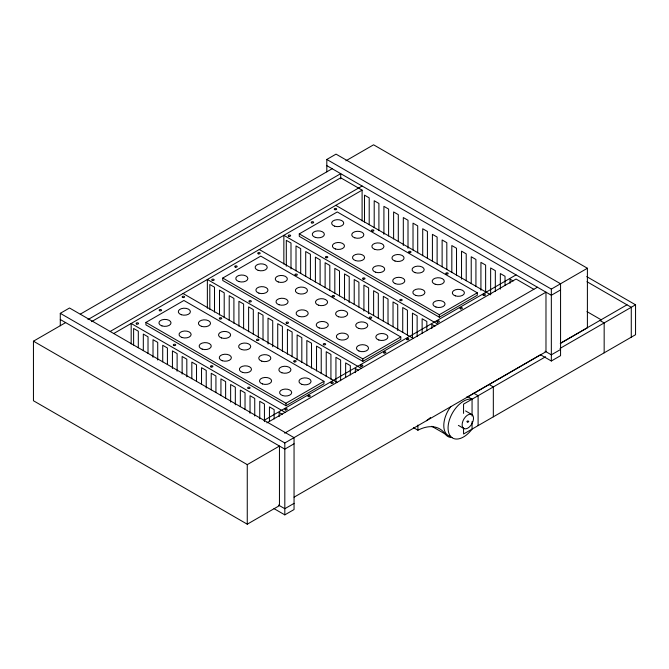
<?xml version="1.0" encoding="UTF-8"?>
<svg xmlns="http://www.w3.org/2000/svg" width="669" height="669" viewBox="0 0 669 669"><rect width="100%" height="100%" fill="white"/><g stroke="black" fill="none" stroke-linecap="round" stroke-linejoin="round"><path stroke-width="1" d="M426.462 420.734L430.552 417.548M60.285 325.77L60.285 313.335L69.517 307.999L294.051 437.635L294.051 509.544L284.818 514.871L273.997 508.624M326.807 171.9L326.807 159.456L336.03 154.129L560.563 283.765L560.563 355.665L551.34 361.001L540.519 354.746M33.45 341.19L247.262 464.629L279.458 446.039L279.458 505.605L247.262 524.195L33.45 400.748L33.45 341.19L65.646 322.6M80.288 314.146L332.167 168.722M345.865 160.819L373.586 144.805L587.399 268.252L587.399 327.81L560.572 343.306M87.94 319.598L340.713 173.664L340.713 178.891M91.553 321.655L340.713 177.803L362.096 190.147L362.096 220.937M110.218 331.423L362.096 186.007M113.83 333.48L362.096 190.147M145.926 322.416L183.916 300.481L323.955 381.33L323.955 383.797L285.964 405.732L145.926 324.883L145.926 322.416L285.964 403.265L323.955 381.33M222.769 278.045L260.759 256.118L400.798 336.967L400.798 339.434L362.807 361.369L222.769 280.512L222.769 278.045L362.807 358.893L400.798 336.967M299.269 233.882L337.26 211.948L477.29 292.796L477.29 295.263L439.307 317.198L299.269 236.349L299.269 233.882L439.307 314.731L477.29 292.796M264.171 420.308L516.05 274.892M266.881 422.883L516.05 279.032L533.862 289.317M284.651 433.169L537.424 287.227M284.818 514.871L284.818 442.962L545.979 292.169L545.979 351.727L294.101 497.151M551.34 361.001L551.34 289.092L587.399 268.252M294.051 443.806L284.818 449.133L60.285 319.506M560.563 289.936L551.34 295.263L326.807 165.628M466.979 397.202L540.418 354.804M560.246 343.356L626.995 304.813M545.595 356.753L463.558 404.118L463.558 413.4M560.012 348.424L635.55 304.813L635.55 334.717L463.558 434.014L463.558 427.834M294.051 503.372L284.818 508.699L278.505 505.053M560.563 349.494L551.34 354.829L545.026 351.183M586.721 276.623L635.55 304.813M586.964 281.708L631.277 307.288L631.277 337.184M326.807 159.456L551.34 289.092M586.964 311.603L601.431 319.958M599.892 320.468L604.166 322.935L604.166 352.839M513.165 280.972L510.037 279.165L510.037 283.305M335.771 205.341L489.725 294.226M437.81 324.197L283.857 235.312L283.857 264.054M434.967 326.154L431.839 324.348L431.839 328.496M259.271 249.504L413.225 338.389M489.056 384.458L493.329 386.925L493.329 416.829M473.828 393.247L478.101 395.714L478.101 425.618M472.063 416.026L472.063 399.209L467.782 396.734A21.91 12.652 -60 0 0 467.046 396.633M465.549 410.908L471.862 414.554A8.061 4.658 -60 0 1 469.304 427.039A8.061 4.658 -60 0 1 462.321 423.009A8.061 4.658 -60 0 1 471.862 414.554M361.319 368.36L207.365 279.475L207.365 308.217M458.382 425.392L463.801 428.52M358.467 370.325L355.339 368.519L355.339 372.658M431.798 426.287L445.161 433.997A22.955 13.255 -60 0 0 452.119 437.559M183.08 293.499L337.034 382.375M413.459 427.642L417.908 430.217A47.315 27.32 -60 0 1 445.161 433.997M285.119 412.347L131.174 323.47L131.174 343.991M282.276 414.312L279.149 412.505L279.149 416.645M60.285 313.335L284.818 442.962M505.028 285.596L505.028 276.272L500.337 273.562L500.337 289.1M495.328 291.391L495.328 270.669L490.636 267.96L490.636 294.895M485.627 293.039L485.627 265.066L480.927 262.357L480.927 290.329M475.927 286.407L475.927 259.472L471.227 256.762L471.227 283.689M472.063 421.629L472.063 429.105A21.91 12.652 -60 0 1 451.884 437.568A21.91 12.652 -60 0 1 451.884 414.044A21.91 12.652 -60 0 1 472.063 399.209M466.218 280.804L466.218 253.869L461.526 251.159L461.526 279.132M456.517 275.202L456.517 248.266L451.826 245.556L451.826 272.492M446.817 269.599L446.817 242.663L442.125 239.954L442.125 266.889M439.307 314.731L439.307 317.198M437.116 263.996L437.116 237.06L432.417 234.351L432.417 261.286M427.416 258.393L427.416 231.457L422.716 228.748L422.716 255.683M426.83 330.787L426.83 321.463L422.131 318.745L422.131 333.254M417.908 425.066L417.908 430.217M417.707 252.798L417.707 225.863L413.016 223.153L413.016 250.089M417.13 336.574L417.13 315.86L412.43 313.151L412.43 338.012M408.006 248.232L408.006 220.26L403.315 217.55L403.315 245.523M407.421 335.119L407.421 310.257L402.73 307.548L402.73 332.409M398.306 241.593L398.306 214.657L393.615 211.948L393.615 238.883M397.721 330.553L397.721 304.654L393.029 301.945L393.029 326.807M388.605 235.99L388.605 209.054L383.914 206.345L383.914 234.317M388.02 323.913L388.02 299.051L383.329 296.342L383.329 321.204M378.905 230.387L378.905 203.451L374.205 200.742L374.205 227.677M378.32 318.319L378.32 293.448L373.62 290.739L373.62 315.609M369.204 224.792L369.204 197.857L364.505 195.139L364.505 222.075M368.619 313.753L368.619 287.854L363.919 285.145L363.919 311.043M362.807 358.893L362.807 361.369M358.91 307.113L358.91 282.251L354.219 279.542L354.219 304.403M350.33 374.949L350.33 365.625L345.639 362.916L345.639 377.416M349.21 302.547L349.21 276.648L344.518 273.939L344.518 299.837M340.63 380.745L340.63 360.022L335.938 357.313L335.938 382.175M339.509 295.907L339.509 271.045L334.818 268.336L334.818 293.198M330.929 379.281L330.929 354.419L326.229 351.71L326.229 376.572M329.809 290.313L329.809 265.442L325.117 262.733L325.117 287.595M321.229 373.687L321.229 348.817L316.529 346.107L316.529 370.977M320.108 284.71L320.108 259.848L315.408 257.13L315.408 282M311.52 368.084L311.52 343.222L306.828 340.504L306.828 365.374M310.408 279.107L310.408 254.245L305.708 251.536L305.708 276.397M301.819 362.481L301.819 337.619L297.128 334.91L297.128 359.771M300.699 273.504L300.699 248.642L296.007 245.933L296.007 270.794M292.119 356.878L292.119 332.016L287.427 329.307L287.427 354.169M290.998 268.938L290.998 243.039L286.307 240.33L286.307 266.229M285.964 403.265L285.964 405.732M282.418 351.275L282.418 326.413L277.727 323.704L277.727 348.566M274.139 418.936L274.139 409.612L269.448 406.903L269.448 421.403M272.718 346.709L272.718 320.811L268.018 318.101L268.018 344M264.439 421.621L264.439 404.009L259.739 401.3L259.739 418.911M263.017 340.078L263.017 315.208L258.318 312.498L258.318 337.368M254.738 416.026L254.738 398.415L250.039 395.697L250.039 413.308M253.308 334.475L253.308 309.613L248.617 306.904L248.617 331.765M247.262 464.629L247.262 524.195M245.03 409.386L245.03 392.812L240.338 390.102L240.338 406.677M243.608 328.872L243.608 304.01L238.917 301.301L238.917 326.163M235.329 404.82L235.329 387.209L230.638 384.499L230.638 402.111M233.907 323.269L233.907 298.407L229.216 295.698L229.216 320.56M225.629 398.18L225.629 381.606L220.937 378.897L220.937 395.471M224.207 317.666L224.207 292.805L219.507 290.095L219.507 314.957M215.928 392.578L215.928 376.003L211.228 373.294L211.228 389.868M214.506 312.072L214.506 287.202L209.807 284.492L209.807 309.354M206.228 388.012L206.228 370.4L201.528 367.691L201.528 384.265M196.519 381.38L196.519 364.806L191.827 362.096L191.827 378.671M186.818 376.814L186.818 359.203L182.127 356.493L182.127 374.105M177.118 371.211L177.118 353.6L172.426 350.891L172.426 368.502M167.417 364.572L167.417 347.997L162.726 345.288L162.726 361.862M157.717 360.006L157.717 342.394L153.017 339.685L153.017 357.296M148.016 353.374L148.016 336.8L143.317 334.082L143.317 350.665M138.307 347.771L138.307 331.197L133.616 328.487L133.616 345.062M450.739 436.456A21.91 12.652 -60 0 1 450.806 406.518M467.38 421.988A0.912 0.527 0 0 0 468.743 421.537A0.912 0.527 0 0 0 467.38 421.077A0.912 0.527 0 0 0 467.38 421.988M219.942 318.954A1.213 0.694 0 0 0 221.757 318.352A1.213 0.694 0 0 0 219.942 317.742A1.213 0.694 0 0 0 219.942 318.954M257.113 340.412A1.213 0.694 0 0 0 258.928 339.81A1.213 0.694 0 0 0 257.113 339.208A1.213 0.694 0 0 0 257.113 340.412M294.285 361.879A1.213 0.694 0 0 0 296.099 361.268A1.213 0.694 0 0 0 294.285 360.666A1.213 0.694 0 0 0 294.285 361.879M331.456 383.337A1.213 0.694 0 0 0 333.271 382.735A1.213 0.694 0 0 0 331.456 382.124A1.213 0.694 0 0 0 331.456 383.337M308.442 396.625A1.213 0.694 0 0 0 310.257 396.015A1.213 0.694 0 0 0 308.442 395.412A1.213 0.694 0 0 0 308.442 396.625M173.915 345.522A1.213 0.694 0 0 0 175.73 344.92A1.213 0.694 0 0 0 173.915 344.318A1.213 0.694 0 0 0 173.915 345.522M211.086 366.988A1.213 0.694 0 0 0 212.901 366.378A1.213 0.694 0 0 0 211.086 365.776A1.213 0.694 0 0 0 211.086 366.988M248.258 388.446A1.213 0.694 0 0 0 250.072 387.844A1.213 0.694 0 0 0 248.258 387.242A1.213 0.694 0 0 0 248.258 388.446M285.429 409.905A1.213 0.694 0 0 0 287.244 409.303A1.213 0.694 0 0 0 285.429 408.7A1.213 0.694 0 0 0 285.429 409.905M159.757 310.776A1.213 0.694 0 0 0 161.572 310.173A1.213 0.694 0 0 0 159.757 309.571A1.213 0.694 0 0 0 159.757 310.776M136.744 324.064A1.213 0.694 0 0 0 138.558 323.462A1.213 0.694 0 0 0 136.744 322.851A1.213 0.694 0 0 0 136.744 324.064M182.771 297.496A1.213 0.694 0 0 0 184.577 296.885A1.213 0.694 0 0 0 182.771 296.283A1.213 0.694 0 0 0 182.771 297.496M258.359 253.852A1.213 0.694 0 0 0 260.174 253.242A1.213 0.694 0 0 0 258.359 252.639A1.213 0.694 0 0 0 258.359 253.852M212.341 280.42A1.213 0.694 0 0 0 214.155 279.818A1.213 0.694 0 0 0 212.341 279.207A1.213 0.694 0 0 0 212.341 280.42M235.346 267.132A1.213 0.694 0 0 0 237.161 266.53A1.213 0.694 0 0 0 235.346 265.928A1.213 0.694 0 0 0 235.346 267.132M361.026 366.261A1.213 0.694 0 0 0 362.841 365.659A1.213 0.694 0 0 0 361.026 365.057A1.213 0.694 0 0 0 361.026 366.261M323.855 344.803A1.213 0.694 0 0 0 325.669 344.201A1.213 0.694 0 0 0 323.855 343.59A1.213 0.694 0 0 0 323.855 344.803M286.683 323.344A1.213 0.694 0 0 0 288.498 322.734A1.213 0.694 0 0 0 286.683 322.132A1.213 0.694 0 0 0 286.683 323.344M249.512 301.878A1.213 0.694 0 0 0 251.327 301.276A1.213 0.694 0 0 0 249.512 300.674A1.213 0.694 0 0 0 249.512 301.878M384.039 352.981A1.213 0.694 0 0 0 385.854 352.371A1.213 0.694 0 0 0 384.039 351.769A1.213 0.694 0 0 0 384.039 352.981M407.053 339.693A1.213 0.694 0 0 0 408.859 339.091A1.213 0.694 0 0 0 407.053 338.481A1.213 0.694 0 0 0 407.053 339.693M369.873 318.235A1.213 0.694 0 0 0 371.688 317.624A1.213 0.694 0 0 0 369.873 317.022A1.213 0.694 0 0 0 369.873 318.235M332.702 296.768A1.213 0.694 0 0 0 334.517 296.166A1.213 0.694 0 0 0 332.702 295.564A1.213 0.694 0 0 0 332.702 296.768M295.531 275.31A1.213 0.694 0 0 0 297.345 274.708A1.213 0.694 0 0 0 295.531 274.098A1.213 0.694 0 0 0 295.531 275.31M334.86 209.681A1.213 0.694 0 0 0 336.674 209.079A1.213 0.694 0 0 0 334.86 208.477A1.213 0.694 0 0 0 334.86 209.681M288.832 236.257A1.213 0.694 0 0 0 290.647 235.647A1.213 0.694 0 0 0 288.832 235.045A1.213 0.694 0 0 0 288.832 236.257M311.846 222.969A1.213 0.694 0 0 0 313.661 222.367A1.213 0.694 0 0 0 311.846 221.757A1.213 0.694 0 0 0 311.846 222.969M437.526 322.098A1.213 0.694 0 0 0 439.332 321.496A1.213 0.694 0 0 0 437.526 320.886A1.213 0.694 0 0 0 437.526 322.098M400.346 300.64A1.213 0.694 0 0 0 402.161 300.03A1.213 0.694 0 0 0 400.346 299.428A1.213 0.694 0 0 0 400.346 300.64M363.175 279.174A1.213 0.694 0 0 0 364.99 278.572A1.213 0.694 0 0 0 363.175 277.969A1.213 0.694 0 0 0 363.175 279.174M326.004 257.716A1.213 0.694 0 0 0 327.818 257.113A1.213 0.694 0 0 0 326.004 256.503A1.213 0.694 0 0 0 326.004 257.716M460.531 308.81A1.213 0.694 0 0 0 462.346 308.208A1.213 0.694 0 0 0 460.531 307.606A1.213 0.694 0 0 0 460.531 308.81M483.545 295.531A1.213 0.694 0 0 0 485.36 294.92A1.213 0.694 0 0 0 483.545 294.318A1.213 0.694 0 0 0 483.545 295.531M446.374 274.064A1.213 0.694 0 0 0 448.188 273.462A1.213 0.694 0 0 0 446.374 272.86A1.213 0.694 0 0 0 446.374 274.064M409.202 252.606A1.213 0.694 0 0 0 411.017 252.004A1.213 0.694 0 0 0 409.202 251.393A1.213 0.694 0 0 0 409.202 252.606M372.031 231.148A1.213 0.694 0 0 0 373.846 230.537A1.213 0.694 0 0 0 372.031 229.935A1.213 0.694 0 0 0 372.031 231.148M182.068 337.511A6.046 3.487 0 0 0 191.142 334.492A6.046 3.487 0 0 0 182.068 331.464A6.046 3.487 0 0 0 182.068 337.511M202.18 349.126A6.046 3.487 0 0 0 211.253 346.099A6.046 3.487 0 0 0 202.18 343.08A6.046 3.487 0 0 0 202.18 349.126M161.965 325.903A6.046 3.487 0 0 0 171.03 322.876A6.046 3.487 0 0 0 161.965 319.857A6.046 3.487 0 0 0 161.965 325.903M222.292 360.733A6.046 3.487 0 0 0 231.365 357.714A6.046 3.487 0 0 0 222.292 354.687A6.046 3.487 0 0 0 222.292 360.733M242.404 372.349A6.046 3.487 0 0 0 251.477 369.321A6.046 3.487 0 0 0 242.404 366.303A6.046 3.487 0 0 0 242.404 372.349M262.516 383.956A6.046 3.487 0 0 0 271.589 380.937A6.046 3.487 0 0 0 262.516 377.91A6.046 3.487 0 0 0 262.516 383.956M282.627 395.571A6.046 3.487 0 0 0 291.701 392.544A6.046 3.487 0 0 0 282.627 389.525A6.046 3.487 0 0 0 282.627 395.571M301.995 384.391A6.046 3.487 0 0 0 311.068 381.363A6.046 3.487 0 0 0 301.995 378.345A6.046 3.487 0 0 0 301.995 384.391M281.883 372.775A6.046 3.487 0 0 0 290.956 369.756A6.046 3.487 0 0 0 281.883 366.729A6.046 3.487 0 0 0 281.883 372.775M261.771 361.168A6.046 3.487 0 0 0 270.845 358.141A6.046 3.487 0 0 0 261.771 355.122A6.046 3.487 0 0 0 261.771 361.168M241.66 349.553A6.046 3.487 0 0 0 250.733 346.534A6.046 3.487 0 0 0 241.66 343.506A6.046 3.487 0 0 0 241.66 349.553M221.548 337.945A6.046 3.487 0 0 0 230.621 334.918A6.046 3.487 0 0 0 221.548 331.899A6.046 3.487 0 0 0 221.548 337.945M201.436 326.33A6.046 3.487 0 0 0 210.509 323.311A6.046 3.487 0 0 0 201.436 320.284A6.046 3.487 0 0 0 201.436 326.33M181.324 314.723A6.046 3.487 0 0 0 190.397 311.695A6.046 3.487 0 0 0 181.324 308.677A6.046 3.487 0 0 0 181.324 314.723M258.92 293.147A6.046 3.487 0 0 0 267.985 290.12A6.046 3.487 0 0 0 258.92 287.101A6.046 3.487 0 0 0 258.92 293.147M279.032 304.755A6.046 3.487 0 0 0 288.096 301.736A6.046 3.487 0 0 0 279.032 298.709A6.046 3.487 0 0 0 279.032 304.755M238.808 281.532A6.046 3.487 0 0 0 247.873 278.513A6.046 3.487 0 0 0 238.808 275.486A6.046 3.487 0 0 0 238.808 281.532M299.143 316.37A6.046 3.487 0 0 0 308.208 313.343A6.046 3.487 0 0 0 299.143 310.324A6.046 3.487 0 0 0 299.143 316.37M319.255 327.977A6.046 3.487 0 0 0 328.32 324.958A6.046 3.487 0 0 0 319.255 321.931A6.046 3.487 0 0 0 319.255 327.977M339.367 339.593A6.046 3.487 0 0 0 348.432 336.566A6.046 3.487 0 0 0 339.367 333.547A6.046 3.487 0 0 0 339.367 339.593M358.952 351.008A6.046 3.487 0 0 0 368.51 348.541A6.046 3.487 0 0 0 360.031 344.995A6.046 3.487 0 0 0 358.952 351.008M378.838 340.019A6.046 3.487 0 0 0 387.911 337A6.046 3.487 0 0 0 378.838 333.973A6.046 3.487 0 0 0 378.838 340.019M358.726 328.412A6.046 3.487 0 0 0 367.799 325.385A6.046 3.487 0 0 0 358.726 322.366A6.046 3.487 0 0 0 358.726 328.412M338.614 316.797A6.046 3.487 0 0 0 347.688 313.778A6.046 3.487 0 0 0 338.614 310.751A6.046 3.487 0 0 0 338.614 316.797M318.503 305.189A6.046 3.487 0 0 0 327.576 302.162A6.046 3.487 0 0 0 318.503 299.143A6.046 3.487 0 0 0 318.503 305.189M298.391 293.574A6.046 3.487 0 0 0 307.464 290.555A6.046 3.487 0 0 0 298.391 287.528A6.046 3.487 0 0 0 298.391 293.574M278.287 281.967A6.046 3.487 0 0 0 287.352 278.94A6.046 3.487 0 0 0 278.287 275.921A6.046 3.487 0 0 0 278.287 281.967M258.175 270.351A6.046 3.487 0 0 0 267.24 267.332A6.046 3.487 0 0 0 258.175 264.305A6.046 3.487 0 0 0 258.175 270.351M335.412 248.985A6.046 3.487 0 0 0 344.485 245.958A6.046 3.487 0 0 0 335.412 242.939A6.046 3.487 0 0 0 335.412 248.985M355.523 260.592A6.046 3.487 0 0 0 364.597 257.573A6.046 3.487 0 0 0 355.523 254.546A6.046 3.487 0 0 0 355.523 260.592M315.3 237.37A6.046 3.487 0 0 0 324.373 234.351A6.046 3.487 0 0 0 315.3 231.323A6.046 3.487 0 0 0 315.3 237.37M375.635 272.208A6.046 3.487 0 0 0 384.708 269.181A6.046 3.487 0 0 0 375.635 266.162A6.046 3.487 0 0 0 375.635 272.208M395.22 283.623A6.046 3.487 0 0 0 404.787 281.156A6.046 3.487 0 0 0 396.307 277.602A6.046 3.487 0 0 0 395.22 283.623M415.859 295.43A6.046 3.487 0 0 0 424.932 292.403A6.046 3.487 0 0 0 415.859 289.384A6.046 3.487 0 0 0 415.859 295.43M435.971 307.038A6.046 3.487 0 0 0 445.044 304.019A6.046 3.487 0 0 0 435.971 300.991A6.046 3.487 0 0 0 435.971 307.038M455.338 295.857A6.046 3.487 0 0 0 464.411 292.838A6.046 3.487 0 0 0 455.338 289.811A6.046 3.487 0 0 0 455.338 295.857M435.226 284.25A6.046 3.487 0 0 0 444.3 281.223A6.046 3.487 0 0 0 435.226 278.195A6.046 3.487 0 0 0 435.226 284.25M415.115 272.634A6.046 3.487 0 0 0 424.188 269.615A6.046 3.487 0 0 0 415.115 266.588A6.046 3.487 0 0 0 415.115 272.634M395.003 261.027A6.046 3.487 0 0 0 404.076 258A6.046 3.487 0 0 0 395.003 254.973A6.046 3.487 0 0 0 395.003 261.027M374.891 249.412A6.046 3.487 0 0 0 383.964 246.393A6.046 3.487 0 0 0 374.891 243.365A6.046 3.487 0 0 0 374.891 249.412M354.779 237.804A6.046 3.487 0 0 0 363.852 234.777A6.046 3.487 0 0 0 354.779 231.75A6.046 3.487 0 0 0 354.779 237.804M334.667 226.189A6.046 3.487 0 0 0 343.741 223.17A6.046 3.487 0 0 0 334.667 220.143A6.046 3.487 0 0 0 334.667 226.189"/></g></svg>
